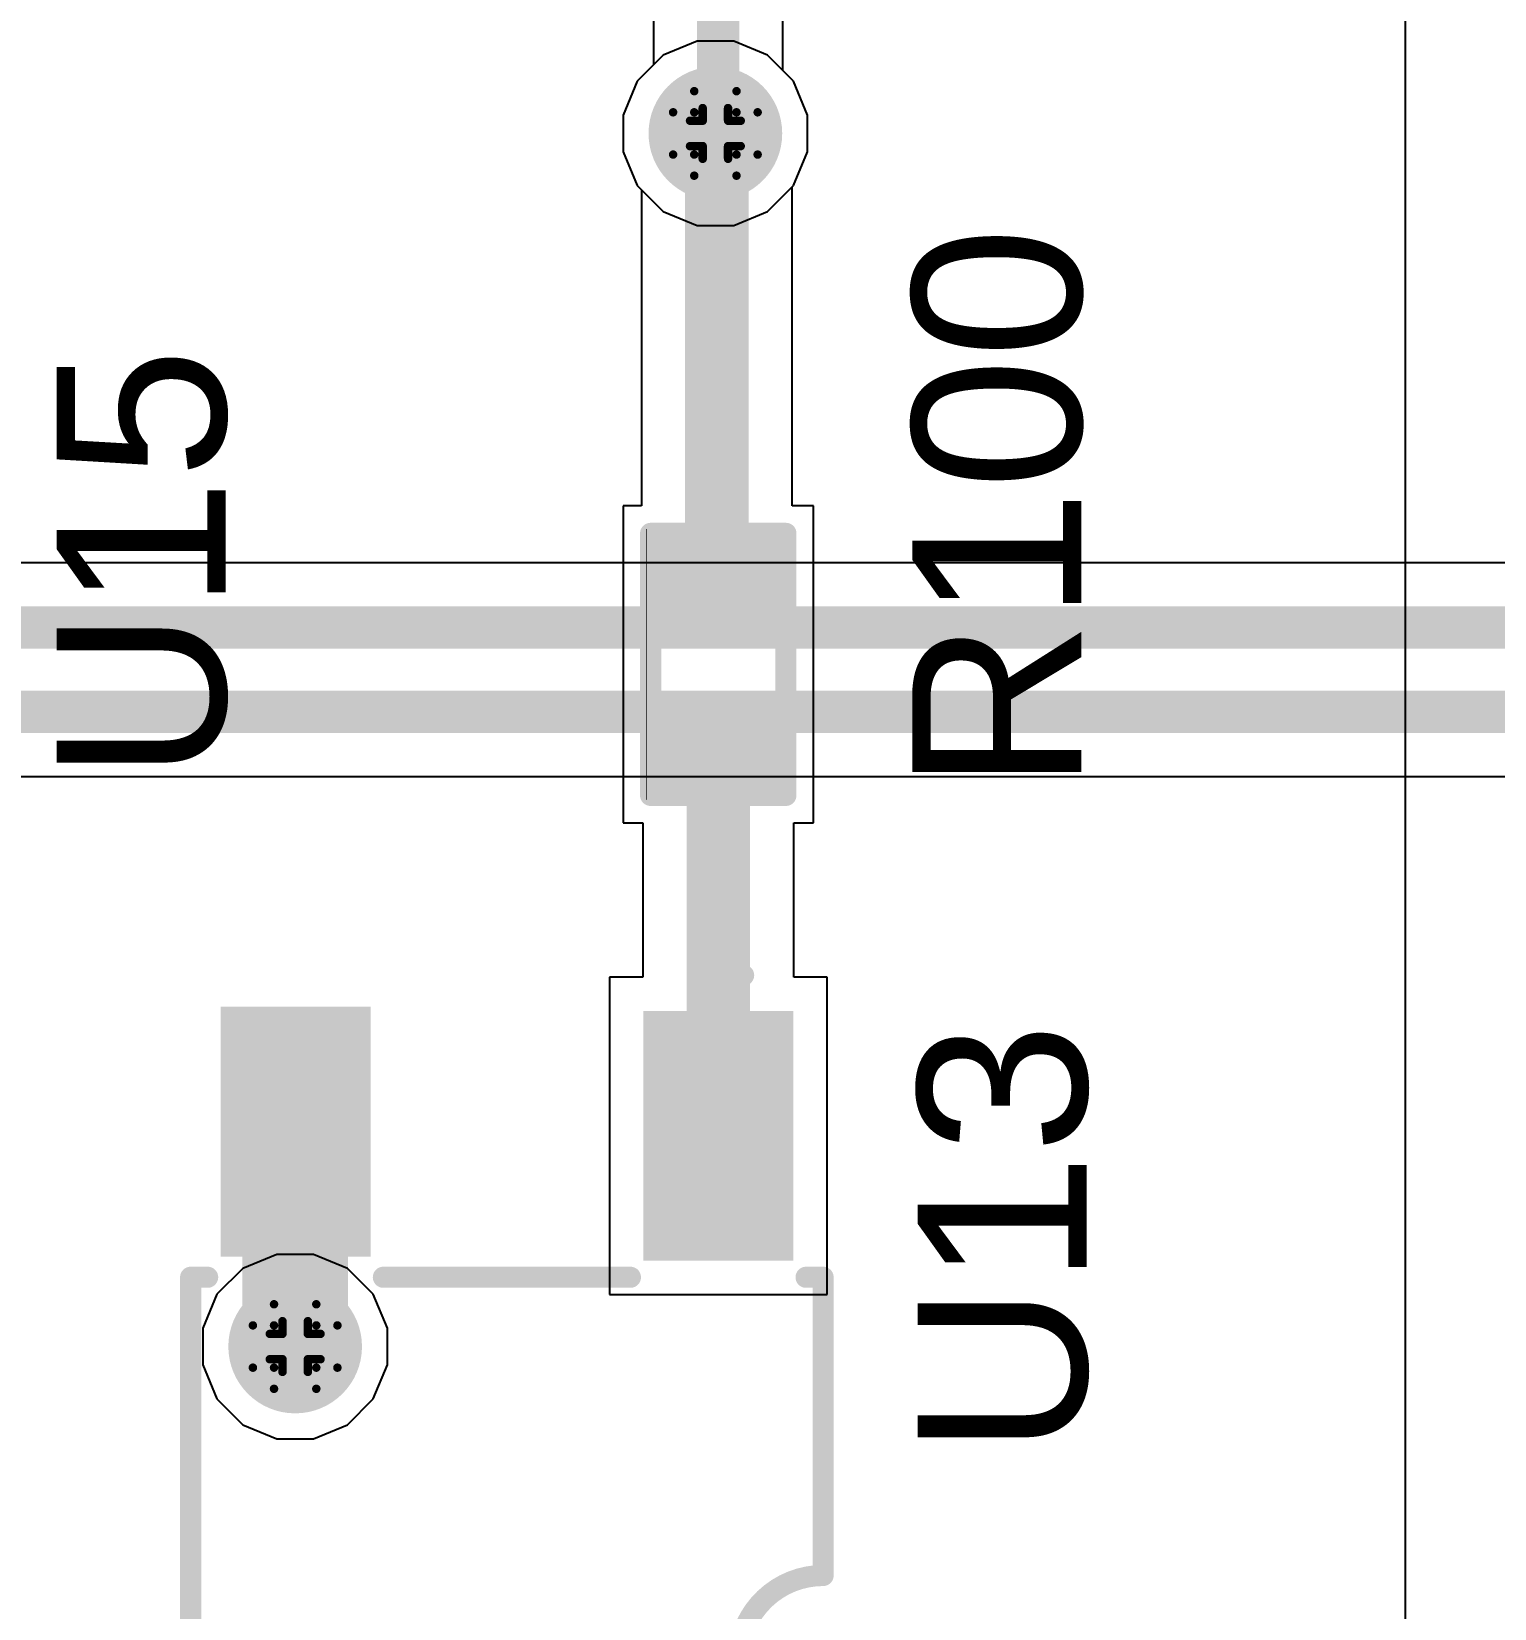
# Model space of a CAD drawing. Header units: inches. Extents: x -3 to 5259, y -3 to 5282.
# Drawn here: x 107.16 to 115.95, y 19.11 to 28.58 of the extents above; entities that cross this region are included whole.
import ezdxf

# ---------------------------------------------------------------- set-up
doc = ezdxf.new("R2010")
doc.units = ezdxf.units.IN
for name, color, linetype in [('Bottom Layer', 5, 'Continuous'), ('Bottom Solder', 6, 'Continuous'), ('Drill Drawing', 1, 'Continuous'), ('Layer 1', 16, 'Continuous'), ('Layer 2', 76, 'Continuous'), ('Top Layer', 1, 'Continuous'), ('Top Overlay', 2, 'Continuous'), ('Top Paste', 8, 'Continuous'), ('Top Solder', 216, 'Continuous'), ('Via Holes', 16, 'Continuous')]:
    doc.layers.add(name, color=color, linetype=linetype)
doc.styles.add('Arial', font='', dxfattribs={"height": 0.2})
doc.styles.get('Arial').set_extended_font_data('Arial')

# ---------------------------------------------------------------- blocks, each defined once
blk = doc.blocks.new('SO_5_15')
at = {"layer": 'Top Layer'}
for points in [[(-3.8499, 0.87), (-3.8499, 1.67), (-2.4499, 1.67), (-2.4499, 0.87)], [(2.4499, 0.87), (2.4499, 1.67), (3.8499, 1.67), (3.8499, 0.87)], [(2.475, -0.4), (2.475, 0.4), (3.875, 0.4), (3.875, -0.4)], [(-3.875, -1.67), (-3.875, -0.87), (-2.475, -0.87), (-2.475, -1.67)], [(2.4499, -1.67), (2.4499, -0.87), (3.8499, -0.87), (3.8499, -1.67)]]:
    blk.add_hatch(color=1, dxfattribs=at).paths.add_polyline_path(points)
at = {"layer": 'Top Paste'}
for points in [[(-3.8499, 0.87), (-3.8499, 1.67), (-2.4499, 1.67), (-2.4499, 0.87)], [(2.4499, 0.87), (2.4499, 1.67), (3.8499, 1.67), (3.8499, 0.87)], [(2.475, -0.4), (2.475, 0.4), (3.875, 0.4), (3.875, -0.4)], [(-3.875, -1.67), (-3.875, -0.87), (-2.475, -0.87), (-2.475, -1.67)], [(2.4499, -1.67), (2.4499, -0.87), (3.8499, -0.87), (3.8499, -1.67)]]:
    blk.add_hatch(color=8, dxfattribs=at).paths.add_polyline_path(points)
at = {"layer": 'Top Solder'}
for points in [[(-3.9007, 0.8192), (-3.9007, 1.7208), (-2.3991, 1.7208), (-2.3991, 0.8192)], [(2.3991, 0.8192), (2.3991, 1.7208), (3.9007, 1.7208), (3.9007, 0.8192)], [(2.4242, -0.4508), (2.4242, 0.4508), (3.9258, 0.4508), (3.9258, -0.4508)], [(-3.9258, -1.7208), (-3.9258, -0.8192), (-2.4242, -0.8192), (-2.4242, -1.7208)], [(2.3991, -1.7208), (2.3991, -0.8192), (3.9007, -0.8192), (3.9007, -1.7208)]]:
    blk.add_hatch(color=216, dxfattribs=at).paths.add_polyline_path(points)
at = {"layer": 'Top Overlay'}
for points in [[(-2.3, 1.7977, 0.127, 0.127, 0), (-2.3, 1.8999, 0.127, 0.127, 0)], [(-0.508, 1.8999, 0.127, 0.127, 0), (-2.3, 1.8999, 0.127, 0.127, 0)], [(0.508, 1.8999, 0.127, 0.127, -1), (-0.5077, 1.8998, 0.127, 0.127, 0)], [(2.3, 1.8999, 0.127, 0.127, 0), (0.508, 1.8999, 0.127, 0.127, 0)], [(2.3, 1.7977, 0.127, 0.127, 0), (2.3, 1.8999, 0.127, 0.127, 0)], [(2.3, 1.7978, 0.127, 0.127, 0), (2.3, 1.8999, 0.127, 0.127, 0)], [(-3.9881, 1.2954, 0.127, 0.127, 0), (-4.1151, 1.4224, 0.127, 0.127, 0)], [(-4.1151, 1.1684, 0.127, 0.127, 0), (-4.1151, 1.4224, 0.127, 0.127, 0)], [(-4.1151, 1.1684, 0.127, 0.127, 0), (-3.9881, 1.2954, 0.127, 0.127, 0)], [(-2.3, -0.7421, 0.127, 0.127, 0), (-2.3, 0.7421, 0.127, 0.127, 0)], [(2.3, 0.5186, 0.127, 0.127, 0), (2.3, 0.7422, 0.127, 0.127, 0)], [(2.3, -0.7422, 0.127, 0.127, 0), (2.3, -0.5189, 0.127, 0.127, 0)], [(-2.3, -1.9001, 0.127, 0.127, 0), (-2.3, -1.7981, 0.127, 0.127, 0)], [(2.3, -1.9001, 0.127, 0.127, 0), (2.3, -1.7979, 0.127, 0.127, 0)], [(2.3, -1.9001, 0.127, 0.127, 0), (-2.3, -1.9001, 0.127, 0.127, 0)]]:
    blk.add_lwpolyline(points, format="xyseb", dxfattribs=at)
for points in [[(-2.3317, 1.8999, 0.0635, 0.0635, 1), (-2.2682, 1.8999, 0.0635, 0.0635, 1)], [(-2.3317, 1.8999, 0.0635, 0.0635, 1), (-2.2682, 1.8999, 0.0635, 0.0635, 1)], [(-0.5397, 1.8999, 0.0635, 0.0635, 1), (-0.4762, 1.8999, 0.0635, 0.0635, 1)], [(-0.5395, 1.8998, 0.0635, 0.0635, 1), (-0.476, 1.8998, 0.0635, 0.0635, 1)], [(0.4763, 1.8999, 0.0635, 0.0635, 1), (0.5398, 1.8999, 0.0635, 0.0635, 1)], [(0.4763, 1.8999, 0.0635, 0.0635, 1), (0.5398, 1.8999, 0.0635, 0.0635, 1)], [(2.2682, 1.8999, 0.0635, 0.0635, 1), (2.3317, 1.8999, 0.0635, 0.0635, 1)], [(2.2682, 1.8999, 0.0635, 0.0635, 1), (2.3317, 1.8999, 0.0635, 0.0635, 1)], [(2.2682, 1.8999, 0.0635, 0.0635, 1), (2.3317, 1.8999, 0.0635, 0.0635, 1)], [(-2.3317, 1.7977, 0.0635, 0.0635, 1), (-2.2682, 1.7977, 0.0635, 0.0635, 1)], [(2.2682, 1.7978, 0.0635, 0.0635, 1), (2.3317, 1.7978, 0.0635, 0.0635, 1)], [(2.2682, 1.7977, 0.0635, 0.0635, 1), (2.3317, 1.7977, 0.0635, 0.0635, 1)], [(-4.1468, 1.4224, 0.0635, 0.0635, 1), (-4.0833, 1.4224, 0.0635, 0.0635, 1)], [(-4.1468, 1.4224, 0.0635, 0.0635, 1), (-4.0833, 1.4224, 0.0635, 0.0635, 1)], [(-4.0198, 1.2954, 0.0635, 0.0635, 1), (-3.9563, 1.2954, 0.0635, 0.0635, 1)], [(-4.0198, 1.2954, 0.0635, 0.0635, 1), (-3.9563, 1.2954, 0.0635, 0.0635, 1)], [(-4.1468, 1.1684, 0.0635, 0.0635, 1), (-4.0833, 1.1684, 0.0635, 0.0635, 1)], [(-4.1468, 1.1684, 0.0635, 0.0635, 1), (-4.0833, 1.1684, 0.0635, 0.0635, 1)], [(-2.3317, 0.7421, 0.0635, 0.0635, 1), (-2.2682, 0.7421, 0.0635, 0.0635, 1)], [(2.2682, 0.7422, 0.0635, 0.0635, 1), (2.3317, 0.7422, 0.0635, 0.0635, 1)], [(2.2682, 0.5186, 0.0635, 0.0635, 1), (2.3317, 0.5186, 0.0635, 0.0635, 1)], [(2.2682, -0.5189, 0.0635, 0.0635, 1), (2.3317, -0.5189, 0.0635, 0.0635, 1)], [(-2.3317, -0.7421, 0.0635, 0.0635, 1), (-2.2682, -0.7421, 0.0635, 0.0635, 1)], [(2.2682, -0.7422, 0.0635, 0.0635, 1), (2.3317, -0.7422, 0.0635, 0.0635, 1)], [(-2.3317, -1.7981, 0.0635, 0.0635, 1), (-2.2682, -1.7981, 0.0635, 0.0635, 1)], [(2.2682, -1.7979, 0.0635, 0.0635, 1), (2.3317, -1.7979, 0.0635, 0.0635, 1)], [(-2.3317, -1.9001, 0.0635, 0.0635, 1), (-2.2682, -1.9001, 0.0635, 0.0635, 1)], [(-2.3317, -1.9001, 0.0635, 0.0635, 1), (-2.2682, -1.9001, 0.0635, 0.0635, 1)], [(2.2682, -1.9001, 0.0635, 0.0635, 1), (2.3317, -1.9001, 0.0635, 0.0635, 1)], [(2.2682, -1.9001, 0.0635, 0.0635, 1), (2.3317, -1.9001, 0.0635, 0.0635, 1)]]:
    blk.add_lwpolyline(points, format="xyseb", close=True, dxfattribs=at)
blk = doc.blocks.new('R___0402_60')
at = {"layer": 'Top Layer'}
for points in [[(-0.6985, -0.3175), (-0.6985, 0.3175), (-0.2413, 0.3175), (-0.2413, -0.3175)], [(0.2413, -0.3175), (0.2413, 0.3175), (0.6985, 0.3175), (0.6985, -0.3175)]]:
    blk.add_hatch(color=1, dxfattribs=at).paths.add_polyline_path(points)
at = {"layer": 'Top Paste'}
for points in [[(-0.6985, -0.3175), (-0.6985, 0.3175), (-0.2413, 0.3175), (-0.2413, -0.3175)], [(0.2413, -0.3175), (0.2413, 0.3175), (0.6985, 0.3175), (0.6985, -0.3175)]]:
    blk.add_hatch(color=8, dxfattribs=at).paths.add_polyline_path(points)
at = {"layer": 'Top Solder'}
for points in [[(-0.7535, -0.3725), (-0.7535, 0.3725), (-0.1863, 0.3725), (-0.1863, -0.3725)], [(0.1863, -0.3725), (0.1863, 0.3725), (0.7535, 0.3725), (0.7535, -0.3725)]]:
    blk.add_hatch(color=216, dxfattribs=at).paths.add_polyline_path(points)
at = {"layer": 'Top Overlay'}
for points in [[(0.7874, 0.4064, 0.127, 0.127, 0), (-0.7874, 0.4064, 0.127, 0.127, 0)], [(-0.7874, -0.4064, 0.127, 0.127, 0), (-0.7874, 0.4064, 0.127, 0.127, 0)], [(0.7874, -0.4064, 0.127, 0.127, 0), (0.7874, 0.4064, 0.127, 0.127, 0)], [(0.7874, -0.4064, 0.127, 0.127, 0), (-0.7874, -0.4064, 0.127, 0.127, 0)], [(0.8128, -0.4318, 0.00323, 0.00323, 0), (-0.8128, -0.4318, 0.00323, 0.00323, 0)]]:
    blk.add_lwpolyline(points, format="xyseb", dxfattribs=at)
for points in [[(-0.8191, 0.4064, 0.0635, 0.0635, 1), (-0.7556, 0.4064, 0.0635, 0.0635, 1)], [(-0.8191, 0.4064, 0.0635, 0.0635, 1), (-0.7556, 0.4064, 0.0635, 0.0635, 1)], [(0.7556, 0.4064, 0.0635, 0.0635, 1), (0.8191, 0.4064, 0.0635, 0.0635, 1)], [(0.7556, 0.4064, 0.0635, 0.0635, 1), (0.8191, 0.4064, 0.0635, 0.0635, 1)], [(-0.8191, -0.4064, 0.0635, 0.0635, 1), (-0.7556, -0.4064, 0.0635, 0.0635, 1)], [(-0.8191, -0.4064, 0.0635, 0.0635, 1), (-0.7556, -0.4064, 0.0635, 0.0635, 1)], [(0.7556, -0.4064, 0.0635, 0.0635, 1), (0.8191, -0.4064, 0.0635, 0.0635, 1)], [(0.7556, -0.4064, 0.0635, 0.0635, 1), (0.8191, -0.4064, 0.0635, 0.0635, 1)], [(-0.8136, -0.4318, 0.00161, 0.00161, 1), (-0.812, -0.4318, 0.00161, 0.00161, 1)], [(0.812, -0.4318, 0.00161, 0.00161, 1), (0.8136, -0.4318, 0.00161, 0.00161, 1)]]:
    blk.add_lwpolyline(points, format="xyseb", close=True, dxfattribs=at)

msp = doc.modelspace()

# ---------------------------------------------------------------- hatches: boundary and pattern name
at = {"layer": 'Bottom Layer'}
h = msp.add_hatch(color=5, dxfattribs=at)
edge = h.paths.add_edge_path()
edge.add_arc((111.273, 27.9702), 0.3, 0, 360)
h = msp.add_hatch(color=5, dxfattribs=at)
edge = h.paths.add_edge_path()
edge.add_arc((108.7481, 20.6797), 0.3, 0, 360)
at = {"layer": 'Bottom Solder'}
h = msp.add_hatch(color=6, dxfattribs=at)
edge = h.paths.add_edge_path()
edge.add_arc((111.273, 27.9702), 0.4016, 0, 360)
h = msp.add_hatch(color=6, dxfattribs=at)
edge = h.paths.add_edge_path()
edge.add_arc((108.7481, 20.6797), 0.4016, 0, 360)
at = {"layer": 'Layer 1'}
h = msp.add_hatch(color=16, dxfattribs=at)
edge = h.paths.add_edge_path()
edge.add_arc((111.273, 27.9702), 0.3, 0, 360)
h = msp.add_hatch(color=16, dxfattribs=at)
edge = h.paths.add_edge_path()
edge.add_arc((108.7481, 20.6797), 0.3, 0, 360)
at = {"layer": 'Layer 2'}
h = msp.add_hatch(color=76, dxfattribs=at)
edge = h.paths.add_edge_path()
edge.add_arc((111.273, 27.9702), 0.3, 0, 360)
h = msp.add_hatch(color=76, dxfattribs=at)
edge = h.paths.add_edge_path()
edge.add_arc((108.7481, 20.6797), 0.3, 0, 360)
at = {"layer": 'Top Layer'}
h = msp.add_hatch(color=1, dxfattribs=at)
edge = h.paths.add_edge_path()
edge.add_arc((111.273, 27.9702), 0.3, 0, 360)
h = msp.add_hatch(color=1, dxfattribs=at)
edge = h.paths.add_edge_path()
edge.add_arc((108.7481, 20.6797), 0.3, 0, 360)
at = {"layer": 'Top Solder'}
h = msp.add_hatch(color=216, dxfattribs=at)
edge = h.paths.add_edge_path()
edge.add_arc((111.273, 27.9702), 0.4016, 0, 360)
h = msp.add_hatch(color=216, dxfattribs=at)
edge = h.paths.add_edge_path()
edge.add_arc((108.7481, 20.6797), 0.4016, 0, 360)
at = {"layer": 'Via Holes'}
h = msp.add_hatch(color=7, dxfattribs=at)
edge = h.paths.add_edge_path()
edge.add_arc((111.273, 27.9702), 0.15, 0, 360)
h = msp.add_hatch(color=7, dxfattribs=at)
edge = h.paths.add_edge_path()
edge.add_arc((108.7481, 20.6797), 0.15, 0, 360)

# ---------------------------------------------------------------- linework, layer by layer
at = {"layer": 'Bottom Layer'}
for p, q in [((110.9591, 28.4399), (110.8033, 28.284)), ((110.9591, 28.4399), (110.8033, 28.284)), ((111.1628, 28.5242), (110.9591, 28.4399)), ((111.1628, 28.5242), (110.9591, 28.4399)), ((111.3832, 28.5242), (111.1628, 28.5242)), ((111.3832, 28.5242), (111.1628, 28.5242)), ((111.5868, 28.4399), (111.3832, 28.5242)), ((111.5868, 28.4399), (111.3832, 28.5242)), ((111.7426, 28.284), (111.5868, 28.4399)), ((111.7426, 28.284), (111.5868, 28.4399)), ((110.8033, 28.284), (110.719, 28.0804)), ((110.8033, 28.284), (110.719, 28.0804)), ((111.827, 28.0804), (111.7426, 28.284)), ((111.827, 28.0804), (111.7426, 28.284)), ((110.719, 28.0804), (110.719, 27.86)), ((110.719, 28.0804), (110.719, 27.86)), ((111.827, 27.86), (111.827, 28.0804)), ((111.827, 27.86), (111.827, 28.0804)), ((110.719, 27.86), (110.8033, 27.6564)), ((110.719, 27.86), (110.8033, 27.6564)), ((111.7426, 27.6564), (111.827, 27.86)), ((111.7426, 27.6564), (111.827, 27.86)), ((110.8033, 27.6564), (110.9591, 27.5006)), ((110.8033, 27.6564), (110.9591, 27.5006)), ((111.5868, 27.5006), (111.7426, 27.6564)), ((111.5868, 27.5006), (111.7426, 27.6564)), ((110.9591, 27.5006), (111.1628, 27.4162)), ((110.9591, 27.5006), (111.1628, 27.4162)), ((111.3832, 27.4162), (111.5868, 27.5006)), ((111.3832, 27.4162), (111.5868, 27.5006)), ((111.1628, 27.4162), (111.3832, 27.4162)), ((111.1628, 27.4162), (111.3832, 27.4162))]:
    msp.add_line(p, q, dxfattribs=at)
at = {"layer": 'Drill Drawing'}
for points in [[(111.146, 28.0972, 0.0508, 0.0508, 0), (111.146, 28.2242, 0.0508, 0.0508, 0)], [(111.146, 28.2242, 0.0508, 0.0508, 0), (111.4, 28.2242, 0.0508, 0.0508, 0)], [(111.4, 28.0972, 0.0508, 0.0508, 0), (111.4, 28.2242, 0.0508, 0.0508, 0)], [(111.1968, 28.0464, 0.0508, 0.0508, 0), (111.1968, 28.1226, 0.0508, 0.0508, 0)], [(111.1968, 28.1226, 0.0508, 0.0508, 0), (111.3492, 28.1226, 0.0508, 0.0508, 0)], [(111.3492, 28.0464, 0.0508, 0.0508, 0), (111.3492, 28.1226, 0.0508, 0.0508, 0)], [(111.019, 27.8432, 0.0508, 0.0508, 0), (111.019, 28.0972, 0.0508, 0.0508, 0)], [(111.019, 28.0972, 0.0508, 0.0508, 0), (111.146, 28.0972, 0.0508, 0.0508, 0)], [(111.1206, 27.894, 0.0508, 0.0508, 0), (111.1206, 28.0464, 0.0508, 0.0508, 0)], [(111.1206, 28.0464, 0.0508, 0.0508, 0), (111.1968, 28.0464, 0.0508, 0.0508, 0)], [(111.3492, 28.0464, 0.0508, 0.0508, 0), (111.4254, 28.0464, 0.0508, 0.0508, 0)], [(111.4, 28.0972, 0.0508, 0.0508, 0), (111.527, 28.0972, 0.0508, 0.0508, 0)], [(111.4254, 27.894, 0.0508, 0.0508, 0), (111.4254, 28.0464, 0.0508, 0.0508, 0)], [(111.527, 27.8432, 0.0508, 0.0508, 0), (111.527, 28.0972, 0.0508, 0.0508, 0)], [(111.019, 27.8432, 0.0508, 0.0508, 0), (111.146, 27.8432, 0.0508, 0.0508, 0)], [(111.1206, 27.894, 0.0508, 0.0508, 0), (111.1968, 27.894, 0.0508, 0.0508, 0)], [(111.146, 27.7162, 0.0508, 0.0508, 0), (111.146, 27.8432, 0.0508, 0.0508, 0)], [(111.1968, 27.8178, 0.0508, 0.0508, 0), (111.1968, 27.894, 0.0508, 0.0508, 0)], [(111.3492, 27.894, 0.0508, 0.0508, 0), (111.4254, 27.894, 0.0508, 0.0508, 0)], [(111.3492, 27.8178, 0.0508, 0.0508, 0), (111.3492, 27.894, 0.0508, 0.0508, 0)], [(111.4, 27.8432, 0.0508, 0.0508, 0), (111.527, 27.8432, 0.0508, 0.0508, 0)], [(111.4, 27.7162, 0.0508, 0.0508, 0), (111.4, 27.8432, 0.0508, 0.0508, 0)], [(111.1968, 27.8178, 0.0508, 0.0508, 0), (111.3492, 27.8178, 0.0508, 0.0508, 0)], [(111.146, 27.7162, 0.0508, 0.0508, 0), (111.4, 27.7162, 0.0508, 0.0508, 0)], [(108.6211, 20.8067, 0.0508, 0.0508, 0), (108.6211, 20.9337, 0.0508, 0.0508, 0)], [(108.6211, 20.9337, 0.0508, 0.0508, 0), (108.8751, 20.9337, 0.0508, 0.0508, 0)], [(108.8751, 20.8067, 0.0508, 0.0508, 0), (108.8751, 20.9337, 0.0508, 0.0508, 0)], [(108.6719, 20.7559, 0.0508, 0.0508, 0), (108.6719, 20.8321, 0.0508, 0.0508, 0)], [(108.6719, 20.8321, 0.0508, 0.0508, 0), (108.8243, 20.8321, 0.0508, 0.0508, 0)], [(108.8243, 20.7559, 0.0508, 0.0508, 0), (108.8243, 20.8321, 0.0508, 0.0508, 0)], [(108.4941, 20.5527, 0.0508, 0.0508, 0), (108.4941, 20.8067, 0.0508, 0.0508, 0)], [(108.4941, 20.8067, 0.0508, 0.0508, 0), (108.6211, 20.8067, 0.0508, 0.0508, 0)], [(108.5957, 20.6035, 0.0508, 0.0508, 0), (108.5957, 20.7559, 0.0508, 0.0508, 0)], [(108.5957, 20.7559, 0.0508, 0.0508, 0), (108.6719, 20.7559, 0.0508, 0.0508, 0)], [(108.8243, 20.7559, 0.0508, 0.0508, 0), (108.9005, 20.7559, 0.0508, 0.0508, 0)], [(108.8751, 20.8067, 0.0508, 0.0508, 0), (109.0021, 20.8067, 0.0508, 0.0508, 0)], [(108.9005, 20.6035, 0.0508, 0.0508, 0), (108.9005, 20.7559, 0.0508, 0.0508, 0)], [(109.0021, 20.5527, 0.0508, 0.0508, 0), (109.0021, 20.8067, 0.0508, 0.0508, 0)], [(108.4941, 20.5527, 0.0508, 0.0508, 0), (108.6211, 20.5527, 0.0508, 0.0508, 0)], [(108.5957, 20.6035, 0.0508, 0.0508, 0), (108.6719, 20.6035, 0.0508, 0.0508, 0)], [(108.6211, 20.4257, 0.0508, 0.0508, 0), (108.6211, 20.5527, 0.0508, 0.0508, 0)], [(108.6719, 20.5273, 0.0508, 0.0508, 0), (108.6719, 20.6035, 0.0508, 0.0508, 0)], [(108.8243, 20.6035, 0.0508, 0.0508, 0), (108.9005, 20.6035, 0.0508, 0.0508, 0)], [(108.8243, 20.5273, 0.0508, 0.0508, 0), (108.8243, 20.6035, 0.0508, 0.0508, 0)], [(108.8751, 20.5527, 0.0508, 0.0508, 0), (109.0021, 20.5527, 0.0508, 0.0508, 0)], [(108.8751, 20.4257, 0.0508, 0.0508, 0), (108.8751, 20.5527, 0.0508, 0.0508, 0)], [(108.6719, 20.5273, 0.0508, 0.0508, 0), (108.8243, 20.5273, 0.0508, 0.0508, 0)], [(108.6211, 20.4257, 0.0508, 0.0508, 0), (108.8751, 20.4257, 0.0508, 0.0508, 0)]]:
    msp.add_lwpolyline(points, format="xyseb", dxfattribs=at)
for points in [[(111.1333, 28.2242, 0.0254, 0.0254, 1), (111.1587, 28.2242, 0.0254, 0.0254, 1)], [(111.1333, 28.2242, 0.0254, 0.0254, 1), (111.1587, 28.2242, 0.0254, 0.0254, 1)], [(111.3873, 28.2242, 0.0254, 0.0254, 1), (111.4127, 28.2242, 0.0254, 0.0254, 1)], [(111.3873, 28.2242, 0.0254, 0.0254, 1), (111.4127, 28.2242, 0.0254, 0.0254, 1)], [(111.1841, 28.1226, 0.0254, 0.0254, 1), (111.2095, 28.1226, 0.0254, 0.0254, 1)], [(111.1841, 28.1226, 0.0254, 0.0254, 1), (111.2095, 28.1226, 0.0254, 0.0254, 1)], [(111.3365, 28.1226, 0.0254, 0.0254, 1), (111.3619, 28.1226, 0.0254, 0.0254, 1)], [(111.3365, 28.1226, 0.0254, 0.0254, 1), (111.3619, 28.1226, 0.0254, 0.0254, 1)], [(111.0063, 28.0972, 0.0254, 0.0254, 1), (111.0317, 28.0972, 0.0254, 0.0254, 1)], [(111.0063, 28.0972, 0.0254, 0.0254, 1), (111.0317, 28.0972, 0.0254, 0.0254, 1)], [(111.1079, 28.0464, 0.0254, 0.0254, 1), (111.1333, 28.0464, 0.0254, 0.0254, 1)], [(111.1079, 28.0464, 0.0254, 0.0254, 1), (111.1333, 28.0464, 0.0254, 0.0254, 1)], [(111.1333, 28.0972, 0.0254, 0.0254, 1), (111.1587, 28.0972, 0.0254, 0.0254, 1)], [(111.1333, 28.0972, 0.0254, 0.0254, 1), (111.1587, 28.0972, 0.0254, 0.0254, 1)], [(111.1841, 28.0464, 0.0254, 0.0254, 1), (111.2095, 28.0464, 0.0254, 0.0254, 1)], [(111.1841, 28.0464, 0.0254, 0.0254, 1), (111.2095, 28.0464, 0.0254, 0.0254, 1)], [(111.3365, 28.0464, 0.0254, 0.0254, 1), (111.3619, 28.0464, 0.0254, 0.0254, 1)], [(111.3365, 28.0464, 0.0254, 0.0254, 1), (111.3619, 28.0464, 0.0254, 0.0254, 1)], [(111.3873, 28.0972, 0.0254, 0.0254, 1), (111.4127, 28.0972, 0.0254, 0.0254, 1)], [(111.3873, 28.0972, 0.0254, 0.0254, 1), (111.4127, 28.0972, 0.0254, 0.0254, 1)], [(111.4127, 28.0464, 0.0254, 0.0254, 1), (111.4381, 28.0464, 0.0254, 0.0254, 1)], [(111.4127, 28.0464, 0.0254, 0.0254, 1), (111.4381, 28.0464, 0.0254, 0.0254, 1)], [(111.5143, 28.0972, 0.0254, 0.0254, 1), (111.5397, 28.0972, 0.0254, 0.0254, 1)], [(111.5143, 28.0972, 0.0254, 0.0254, 1), (111.5397, 28.0972, 0.0254, 0.0254, 1)], [(111.0063, 27.8432, 0.0254, 0.0254, 1), (111.0317, 27.8432, 0.0254, 0.0254, 1)], [(111.0063, 27.8432, 0.0254, 0.0254, 1), (111.0317, 27.8432, 0.0254, 0.0254, 1)], [(111.1079, 27.894, 0.0254, 0.0254, 1), (111.1333, 27.894, 0.0254, 0.0254, 1)], [(111.1079, 27.894, 0.0254, 0.0254, 1), (111.1333, 27.894, 0.0254, 0.0254, 1)], [(111.1333, 27.8432, 0.0254, 0.0254, 1), (111.1587, 27.8432, 0.0254, 0.0254, 1)], [(111.1333, 27.8432, 0.0254, 0.0254, 1), (111.1587, 27.8432, 0.0254, 0.0254, 1)], [(111.1841, 27.894, 0.0254, 0.0254, 1), (111.2095, 27.894, 0.0254, 0.0254, 1)], [(111.1841, 27.894, 0.0254, 0.0254, 1), (111.2095, 27.894, 0.0254, 0.0254, 1)], [(111.3365, 27.894, 0.0254, 0.0254, 1), (111.3619, 27.894, 0.0254, 0.0254, 1)], [(111.3365, 27.894, 0.0254, 0.0254, 1), (111.3619, 27.894, 0.0254, 0.0254, 1)], [(111.3873, 27.8432, 0.0254, 0.0254, 1), (111.4127, 27.8432, 0.0254, 0.0254, 1)], [(111.3873, 27.8432, 0.0254, 0.0254, 1), (111.4127, 27.8432, 0.0254, 0.0254, 1)], [(111.4127, 27.894, 0.0254, 0.0254, 1), (111.4381, 27.894, 0.0254, 0.0254, 1)], [(111.4127, 27.894, 0.0254, 0.0254, 1), (111.4381, 27.894, 0.0254, 0.0254, 1)], [(111.5143, 27.8432, 0.0254, 0.0254, 1), (111.5397, 27.8432, 0.0254, 0.0254, 1)], [(111.5143, 27.8432, 0.0254, 0.0254, 1), (111.5397, 27.8432, 0.0254, 0.0254, 1)], [(111.1841, 27.8178, 0.0254, 0.0254, 1), (111.2095, 27.8178, 0.0254, 0.0254, 1)], [(111.1841, 27.8178, 0.0254, 0.0254, 1), (111.2095, 27.8178, 0.0254, 0.0254, 1)], [(111.3365, 27.8178, 0.0254, 0.0254, 1), (111.3619, 27.8178, 0.0254, 0.0254, 1)], [(111.3365, 27.8178, 0.0254, 0.0254, 1), (111.3619, 27.8178, 0.0254, 0.0254, 1)], [(111.1333, 27.7162, 0.0254, 0.0254, 1), (111.1587, 27.7162, 0.0254, 0.0254, 1)], [(111.1333, 27.7162, 0.0254, 0.0254, 1), (111.1587, 27.7162, 0.0254, 0.0254, 1)], [(111.3873, 27.7162, 0.0254, 0.0254, 1), (111.4127, 27.7162, 0.0254, 0.0254, 1)], [(111.3873, 27.7162, 0.0254, 0.0254, 1), (111.4127, 27.7162, 0.0254, 0.0254, 1)], [(108.6084, 20.9337, 0.0254, 0.0254, 1), (108.6338, 20.9337, 0.0254, 0.0254, 1)], [(108.6084, 20.9337, 0.0254, 0.0254, 1), (108.6338, 20.9337, 0.0254, 0.0254, 1)], [(108.8624, 20.9337, 0.0254, 0.0254, 1), (108.8878, 20.9337, 0.0254, 0.0254, 1)], [(108.8624, 20.9337, 0.0254, 0.0254, 1), (108.8878, 20.9337, 0.0254, 0.0254, 1)], [(108.6592, 20.8321, 0.0254, 0.0254, 1), (108.6846, 20.8321, 0.0254, 0.0254, 1)], [(108.6592, 20.8321, 0.0254, 0.0254, 1), (108.6846, 20.8321, 0.0254, 0.0254, 1)], [(108.8116, 20.8321, 0.0254, 0.0254, 1), (108.837, 20.8321, 0.0254, 0.0254, 1)], [(108.8116, 20.8321, 0.0254, 0.0254, 1), (108.837, 20.8321, 0.0254, 0.0254, 1)], [(108.4814, 20.8067, 0.0254, 0.0254, 1), (108.5068, 20.8067, 0.0254, 0.0254, 1)], [(108.4814, 20.8067, 0.0254, 0.0254, 1), (108.5068, 20.8067, 0.0254, 0.0254, 1)], [(108.583, 20.7559, 0.0254, 0.0254, 1), (108.6084, 20.7559, 0.0254, 0.0254, 1)], [(108.583, 20.7559, 0.0254, 0.0254, 1), (108.6084, 20.7559, 0.0254, 0.0254, 1)], [(108.6084, 20.8067, 0.0254, 0.0254, 1), (108.6338, 20.8067, 0.0254, 0.0254, 1)], [(108.6084, 20.8067, 0.0254, 0.0254, 1), (108.6338, 20.8067, 0.0254, 0.0254, 1)], [(108.6592, 20.7559, 0.0254, 0.0254, 1), (108.6846, 20.7559, 0.0254, 0.0254, 1)], [(108.6592, 20.7559, 0.0254, 0.0254, 1), (108.6846, 20.7559, 0.0254, 0.0254, 1)], [(108.8116, 20.7559, 0.0254, 0.0254, 1), (108.837, 20.7559, 0.0254, 0.0254, 1)], [(108.8116, 20.7559, 0.0254, 0.0254, 1), (108.837, 20.7559, 0.0254, 0.0254, 1)], [(108.8624, 20.8067, 0.0254, 0.0254, 1), (108.8878, 20.8067, 0.0254, 0.0254, 1)], [(108.8624, 20.8067, 0.0254, 0.0254, 1), (108.8878, 20.8067, 0.0254, 0.0254, 1)], [(108.8878, 20.7559, 0.0254, 0.0254, 1), (108.9132, 20.7559, 0.0254, 0.0254, 1)], [(108.8878, 20.7559, 0.0254, 0.0254, 1), (108.9132, 20.7559, 0.0254, 0.0254, 1)], [(108.9894, 20.8067, 0.0254, 0.0254, 1), (109.0148, 20.8067, 0.0254, 0.0254, 1)], [(108.9894, 20.8067, 0.0254, 0.0254, 1), (109.0148, 20.8067, 0.0254, 0.0254, 1)], [(108.4814, 20.5527, 0.0254, 0.0254, 1), (108.5068, 20.5527, 0.0254, 0.0254, 1)], [(108.4814, 20.5527, 0.0254, 0.0254, 1), (108.5068, 20.5527, 0.0254, 0.0254, 1)], [(108.583, 20.6035, 0.0254, 0.0254, 1), (108.6084, 20.6035, 0.0254, 0.0254, 1)], [(108.583, 20.6035, 0.0254, 0.0254, 1), (108.6084, 20.6035, 0.0254, 0.0254, 1)], [(108.6084, 20.5527, 0.0254, 0.0254, 1), (108.6338, 20.5527, 0.0254, 0.0254, 1)], [(108.6084, 20.5527, 0.0254, 0.0254, 1), (108.6338, 20.5527, 0.0254, 0.0254, 1)], [(108.6592, 20.6035, 0.0254, 0.0254, 1), (108.6846, 20.6035, 0.0254, 0.0254, 1)], [(108.6592, 20.6035, 0.0254, 0.0254, 1), (108.6846, 20.6035, 0.0254, 0.0254, 1)], [(108.8116, 20.6035, 0.0254, 0.0254, 1), (108.837, 20.6035, 0.0254, 0.0254, 1)], [(108.8116, 20.6035, 0.0254, 0.0254, 1), (108.837, 20.6035, 0.0254, 0.0254, 1)], [(108.8624, 20.5527, 0.0254, 0.0254, 1), (108.8878, 20.5527, 0.0254, 0.0254, 1)], [(108.8624, 20.5527, 0.0254, 0.0254, 1), (108.8878, 20.5527, 0.0254, 0.0254, 1)], [(108.8878, 20.6035, 0.0254, 0.0254, 1), (108.9132, 20.6035, 0.0254, 0.0254, 1)], [(108.8878, 20.6035, 0.0254, 0.0254, 1), (108.9132, 20.6035, 0.0254, 0.0254, 1)], [(108.9894, 20.5527, 0.0254, 0.0254, 1), (109.0148, 20.5527, 0.0254, 0.0254, 1)], [(108.9894, 20.5527, 0.0254, 0.0254, 1), (109.0148, 20.5527, 0.0254, 0.0254, 1)], [(108.6592, 20.5273, 0.0254, 0.0254, 1), (108.6846, 20.5273, 0.0254, 0.0254, 1)], [(108.6592, 20.5273, 0.0254, 0.0254, 1), (108.6846, 20.5273, 0.0254, 0.0254, 1)], [(108.8116, 20.5273, 0.0254, 0.0254, 1), (108.837, 20.5273, 0.0254, 0.0254, 1)], [(108.8116, 20.5273, 0.0254, 0.0254, 1), (108.837, 20.5273, 0.0254, 0.0254, 1)], [(108.6084, 20.4257, 0.0254, 0.0254, 1), (108.6338, 20.4257, 0.0254, 0.0254, 1)], [(108.6084, 20.4257, 0.0254, 0.0254, 1), (108.6338, 20.4257, 0.0254, 0.0254, 1)], [(108.8624, 20.4257, 0.0254, 0.0254, 1), (108.8878, 20.4257, 0.0254, 0.0254, 1)], [(108.8624, 20.4257, 0.0254, 0.0254, 1), (108.8878, 20.4257, 0.0254, 0.0254, 1)]]:
    msp.add_lwpolyline(points, format="xyseb", close=True, dxfattribs=at)
at = {"layer": 'Layer 1'}
for p, q in [((110.9591, 28.4399), (110.8033, 28.284)), ((111.1628, 28.5242), (110.9591, 28.4399)), ((111.3832, 28.5242), (111.1628, 28.5242)), ((111.5868, 28.4399), (111.3832, 28.5242)), ((111.7426, 28.284), (111.5868, 28.4399)), ((110.8033, 28.284), (110.719, 28.0804)), ((111.827, 28.0804), (111.7426, 28.284)), ((110.719, 28.0804), (110.719, 27.86)), ((111.827, 27.86), (111.827, 28.0804)), ((110.719, 27.86), (110.8033, 27.6564)), ((111.7426, 27.6564), (111.827, 27.86)), ((110.8033, 27.6564), (110.9591, 27.5006)), ((111.5868, 27.5006), (111.7426, 27.6564)), ((110.9591, 27.5006), (111.1628, 27.4162)), ((111.3832, 27.4162), (111.5868, 27.5006)), ((111.1628, 27.4162), (111.3832, 27.4162))]:
    msp.add_line(p, q, dxfattribs=at)
at = {"layer": 'Layer 2'}
for p, q in [((111.6788, 28.3479), (111.6788, 30.3199)), ((110.9018, 29.7677), (110.9018, 28.3826)), ((110.9018, 28.3826), (110.8033, 28.284)), ((111.7426, 28.284), (111.6788, 28.3479)), ((110.8033, 28.284), (110.719, 28.0804)), ((111.827, 28.0804), (111.7426, 28.284)), ((110.719, 28.0804), (110.719, 27.86)), ((111.827, 27.86), (111.827, 28.0804)), ((110.719, 27.86), (110.8033, 27.6564)), ((111.7426, 27.6564), (111.827, 27.86)), ((110.8033, 27.6564), (110.9591, 27.5006)), ((111.5868, 27.5006), (111.7426, 27.6564)), ((110.9591, 27.5006), (111.1628, 27.4162)), ((111.3832, 27.4162), (111.5868, 27.5006)), ((111.1628, 27.4162), (111.3832, 27.4162)), ((119.9607, 25.3899), (103.2986, 25.3899)), ((103.5587, 24.105), (124.068, 24.105)), ((108.6379, 21.2337), (108.4343, 21.1494)), ((108.8583, 21.2337), (108.6379, 21.2337)), ((109.0619, 21.1494), (108.8583, 21.2337)), ((108.4343, 21.1494), (108.2784, 20.9935)), ((109.2177, 20.9935), (109.0619, 21.1494)), ((108.2784, 20.9935), (108.1941, 20.7899)), ((109.3021, 20.7899), (109.2177, 20.9935)), ((108.1941, 20.7899), (108.1941, 20.5695)), ((109.3021, 20.5695), (109.3021, 20.7899)), ((108.1941, 20.5695), (108.2784, 20.3659)), ((109.2177, 20.3659), (109.3021, 20.5695)), ((108.2784, 20.3659), (108.4343, 20.2101)), ((109.0619, 20.2101), (109.2177, 20.3659)), ((108.4343, 20.2101), (108.6379, 20.1257)), ((108.8583, 20.1257), (109.0619, 20.2101)), ((108.6379, 20.1257), (108.8583, 20.1257))]:
    msp.add_line(p, q, dxfattribs=at)
for points in [[(111.2903, 27.9876, 0.254, 0.254, 0), (111.2903, 43.5735, 0.254, 0.254, 0)], [(111.273, 27.9702, 0.254, 0.254, 0), (111.2903, 27.9876, 0.254, 0.254, 0)], [(103.1377, 25.0014, 0.254, 0.254, 0), (120.1216, 25.0014, 0.254, 0.254, 0)], [(102.8946, 24.4934, 0.254, 0.254, 0), (124.068, 24.4934, 0.254, 0.254, 0)]]:
    msp.add_lwpolyline(points, format="xyseb", dxfattribs=at)
for points in [[(111.2095, 27.9702, 0.127, 0.127, 1), (111.3365, 27.9702, 0.127, 0.127, 1)], [(111.2268, 27.9876, 0.127, 0.127, 1), (111.3538, 27.9876, 0.127, 0.127, 1)], [(111.2268, 27.9876, 0.127, 0.127, 1), (111.3538, 27.9876, 0.127, 0.127, 1)]]:
    msp.add_lwpolyline(points, format="xyseb", close=True, dxfattribs=at)
at = {"layer": 'Top Layer'}
for p, q in [((115.4176, 32.106), (115.4176, 8.5258)), ((115.4176, 30.7558), (115.4176, 11.8618)), ((110.9591, 28.4399), (110.8033, 28.284)), ((110.9591, 28.4399), (110.8033, 28.284)), ((111.1628, 28.5242), (110.9591, 28.4399)), ((111.1628, 28.5242), (110.9591, 28.4399)), ((111.3832, 28.5242), (111.1628, 28.5242)), ((111.3832, 28.5242), (111.1628, 28.5242)), ((111.5868, 28.4399), (111.3832, 28.5242)), ((111.5868, 28.4399), (111.3832, 28.5242)), ((111.7426, 28.284), (111.5868, 28.4399)), ((111.7426, 28.284), (111.5868, 28.4399)), ((110.8033, 28.284), (110.719, 28.0804)), ((110.8033, 28.284), (110.719, 28.0804)), ((111.827, 28.0804), (111.7426, 28.284)), ((111.827, 28.0804), (111.7426, 28.284)), ((110.719, 28.0804), (110.719, 27.86)), ((110.719, 28.0804), (110.719, 27.86)), ((111.827, 27.86), (111.827, 28.0804)), ((111.827, 27.86), (111.827, 28.0804)), ((110.719, 27.86), (110.8033, 27.6564)), ((110.719, 27.86), (110.8033, 27.6564)), ((111.7426, 27.6564), (111.827, 27.86)), ((111.7426, 27.6564), (111.827, 27.86)), ((110.8033, 27.6564), (110.8284, 27.6313)), ((110.8033, 27.6564), (110.8284, 27.6313)), ((110.8284, 27.6313), (110.8284, 25.7318)), ((110.8284, 27.6313), (110.8284, 25.7318)), ((111.7348, 27.6486), (111.7426, 27.6564)), ((111.7348, 27.6486), (111.7426, 27.6564)), ((111.7348, 25.7318), (111.7348, 27.6486)), ((111.7348, 25.7318), (111.7348, 27.6486)), ((110.8284, 25.7318), (110.7188, 25.7318)), ((110.7188, 25.7318), (110.7188, 24.7666)), ((110.8284, 25.7318), (110.7188, 25.7318)), ((110.7188, 25.7318), (110.7188, 24.7666)), ((111.8618, 25.7318), (111.7348, 25.7318)), ((111.8618, 25.7318), (111.7348, 25.7318)), ((111.8618, 24.7666), (111.8618, 25.7318)), ((111.8618, 24.7666), (111.8618, 25.7318)), ((110.7188, 24.7666), (110.7188, 23.8268)), ((110.7188, 24.7666), (110.7188, 23.8268)), ((111.8618, 23.8268), (111.8618, 24.7666)), ((111.8618, 23.8268), (111.8618, 24.7666)), ((110.7188, 23.8268), (110.8371, 23.8268)), ((110.7188, 23.8268), (110.8371, 23.8268)), ((110.8371, 23.8268), (110.8371, 22.8999)), ((110.8371, 23.8268), (110.8371, 22.8999)), ((111.7435, 22.8999), (111.7435, 23.8268)), ((111.7435, 23.8268), (111.8618, 23.8268)), ((111.7435, 22.8999), (111.7435, 23.8268)), ((111.7435, 23.8268), (111.8618, 23.8268)), ((110.8371, 22.8999), (110.6363, 22.8999)), ((110.6363, 22.8999), (110.6363, 20.9919)), ((110.8371, 22.8999), (110.6363, 22.8999)), ((110.6363, 22.8999), (110.6363, 20.9919)), ((111.9443, 22.8999), (111.7435, 22.8999)), ((111.9443, 22.8999), (111.7435, 22.8999)), ((111.9443, 20.9919), (111.9443, 22.8999)), ((111.9443, 20.9919), (111.9443, 22.8999)), ((110.6363, 20.9919), (111.9443, 20.9919)), ((110.6363, 20.9919), (111.9443, 20.9919))]:
    msp.add_line(p, q, dxfattribs=at)
for points in [[(111.273, 27.9702, 0.381, 0.381, 0), (111.2816, 27.9616, 0.381, 0.381, 0)], [(111.2816, 25.2579, 0.381, 0.381, 0), (111.2816, 27.9616, 0.381, 0.381, 0)], [(111.2816, 25.2579, 0.381, 0.381, 0), (111.2903, 25.2492, 0.381, 0.381, 0)], [(111.2903, 21.9459, 0.381, 0.381, 0), (111.2903, 24.3094, 0.381, 0.381, 0)], [(108.7481, 20.6797, 0.635, 0.635, 0), (108.7481, 21.971, 0.635, 0.635, 0)]]:
    msp.add_lwpolyline(points, format="xyseb", dxfattribs=at)
for points in [[(111.1777, 27.9702, 0.1905, 0.1905, 1), (111.3682, 27.9702, 0.1905, 0.1905, 1)], [(111.1864, 27.9616, 0.1905, 0.1905, 1), (111.3769, 27.9616, 0.1905, 0.1905, 1)], [(111.1864, 27.9616, 0.1905, 0.1905, 1), (111.3769, 27.9616, 0.1905, 0.1905, 1)], [(111.1864, 25.2579, 0.1905, 0.1905, 1), (111.3769, 25.2579, 0.1905, 0.1905, 1)], [(111.1864, 25.2579, 0.1905, 0.1905, 1), (111.3769, 25.2579, 0.1905, 0.1905, 1)], [(111.1951, 25.2492, 0.1905, 0.1905, 1), (111.3856, 25.2492, 0.1905, 0.1905, 1)], [(111.1951, 24.3094, 0.1905, 0.1905, 1), (111.3856, 24.3094, 0.1905, 0.1905, 1)], [(108.5893, 21.971, 0.3175, 0.3175, 1), (108.9068, 21.971, 0.3175, 0.3175, 1)], [(111.1951, 21.9459, 0.1905, 0.1905, 1), (111.3856, 21.9459, 0.1905, 0.1905, 1)], [(108.5893, 20.6797, 0.3175, 0.3175, 1), (108.9068, 20.6797, 0.3175, 0.3175, 1)]]:
    msp.add_lwpolyline(points, format="xyseb", close=True, dxfattribs=at)

# ---------------------------------------------------------------- block references
at = {"rotation": 270}
for name, p in [('R___0402_60', (111.2903, 24.7793)), ('SO_5_15', (110.0203, 18.796))]:
    msp.add_blockref(name, p, dxfattribs=at)

# ---------------------------------------------------------------- texts
at = {"layer": 'Top Overlay', "style": 'Arial'}
for s, p in [('R100', (113.4716, 24.016)), ('U15', (108.3308, 24.0796)), ('U13', (113.5046, 20.0249))]:
    msp.add_text(s, height=1.016, rotation=90, dxfattribs=at).set_placement(p)

doc.saveas('drawing.dxf')
